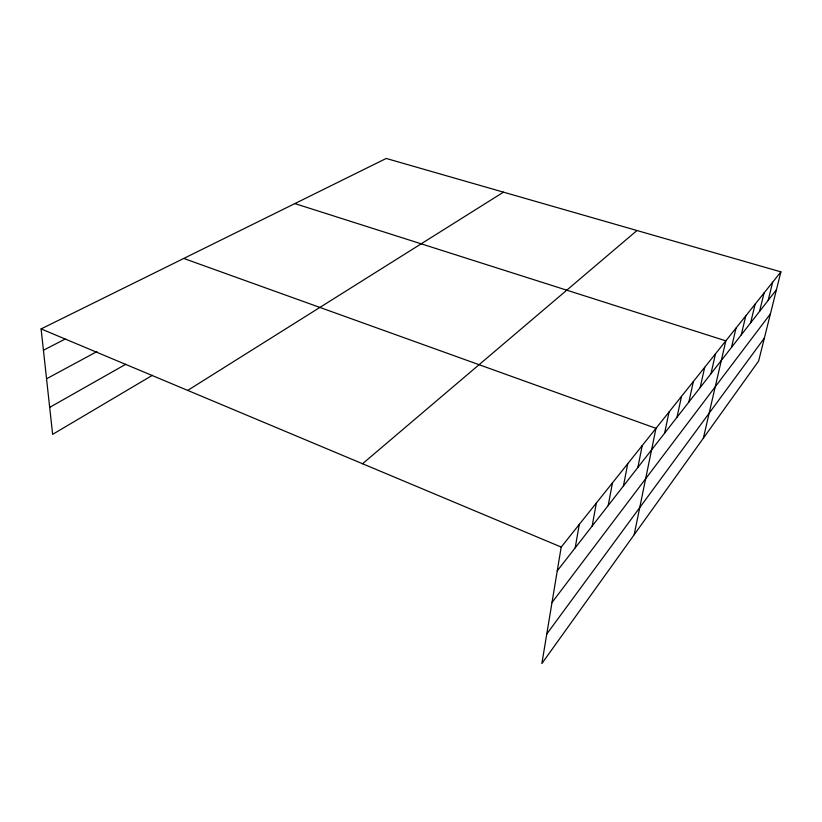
<?xml version="1.0" encoding="UTF-8"?>
<svg xmlns="http://www.w3.org/2000/svg" width="822" height="822" viewBox="0 0 822 822"><rect width="100%" height="100%" fill="white"/><g stroke="black" fill="none" stroke-linecap="round" stroke-linejoin="round"><path stroke-width="1.23" d="M780.9 271.877L561.2 547.062L541.873 663.539L758.634 361.043L780.9 271.877L386.217 158.461L41.1 328.913L52.629 434.355L152.46 375.274M575.205 547.812L579.274 524.415M592.169 526.059L596.34 503.043M608.218 505.479L612.472 482.843M623.425 485.977L627.741 463.711M637.851 467.482L642.229 445.565M634.173 534.732L655.977 428.344L183.768 258.457M664.608 433.173L669.057 411.966M677.02 417.247L681.51 396.368M688.867 402.05L693.367 381.511M700.18 387.552L704.69 367.331M710.979 373.702L715.5 353.789M703.375 438.157L725.847 340.842L294.851 203.589M731.508 347.377L736.029 328.081M741.259 334.862L745.78 315.864M750.609 322.882L755.12 304.171M759.569 311.384L764.07 292.961M768.169 300.349L772.659 282.203M546.764 634.039L764.378 338.068M551.994 602.536L770.419 313.84M557.254 570.848L776.441 289.755M362.543 463.742L636.968 230.52M187.704 390.409L503.475 192.153M49.68 407.383L125.766 364.269M46.546 378.788L96.945 351.58M43.432 350.223L65.072 339.106M41.1 328.913L561.2 547.062"/></g></svg>
